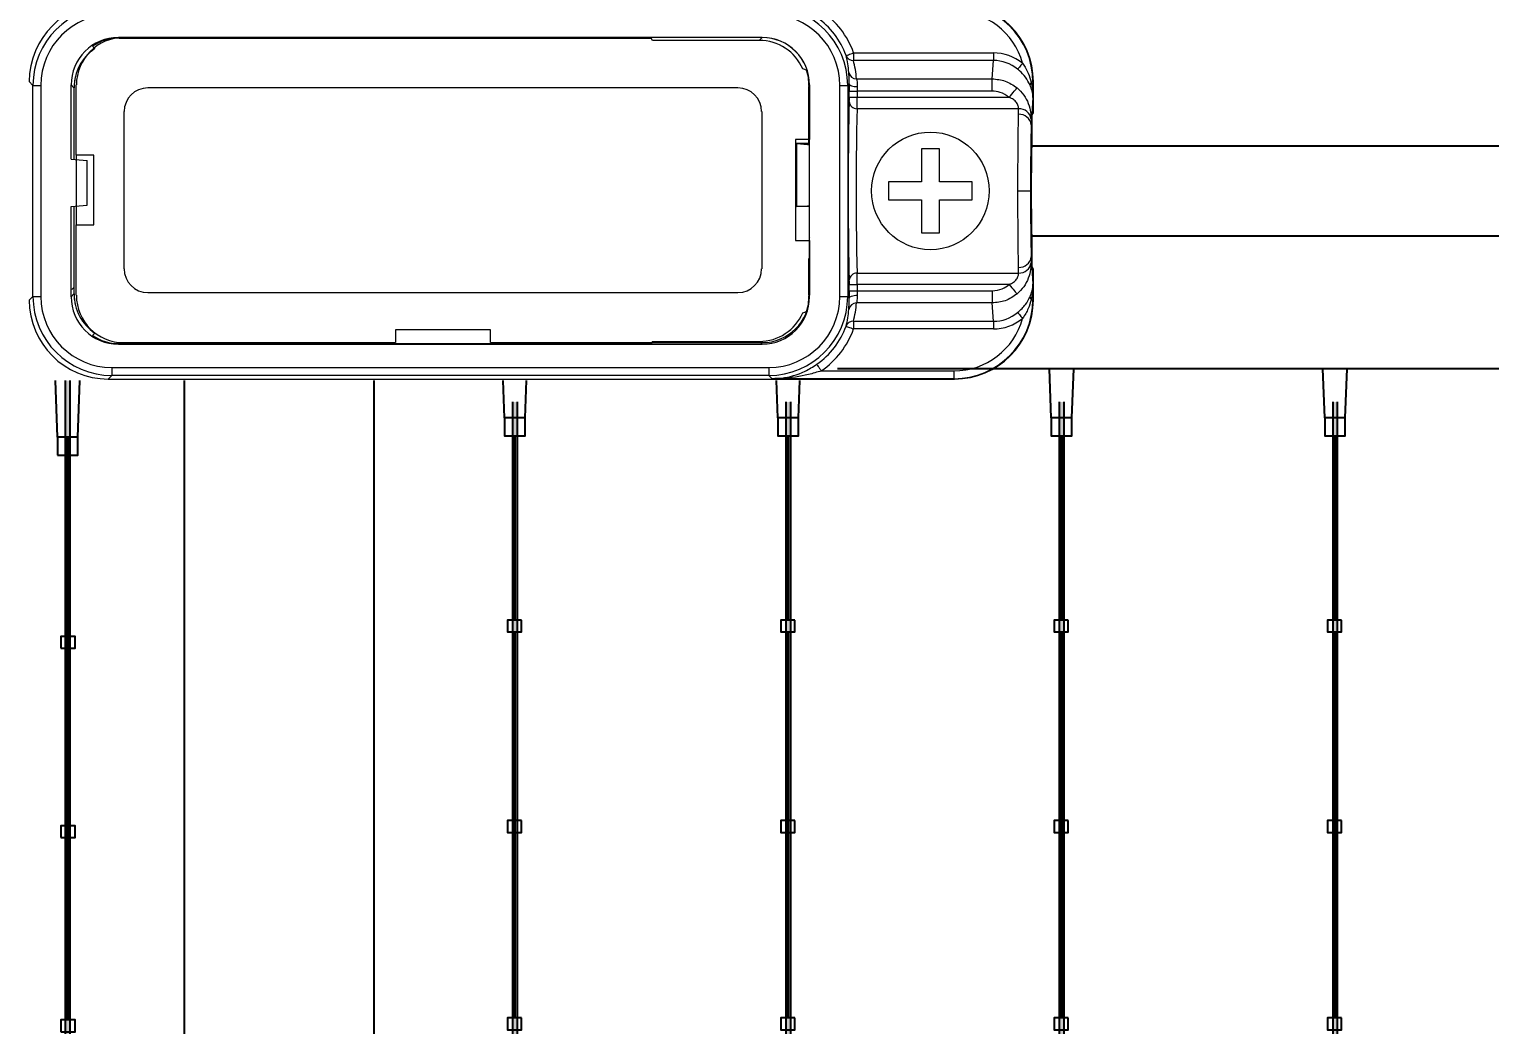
# Model space of a CAD drawing. Header units: millimetres. Extents: x 10297564 to 11610295, y -9287743 to -8409454.
# Drawn here: x 10436241 to 10437530, y -9091153 to -9090274 of the extents above; entities that cross this region are included whole.
import ezdxf

# ---------------------------------------------------------------- set-up
doc = ezdxf.new("R2010")
doc.units = ezdxf.units.MM
doc.header["$LTSCALE"] = 100
doc.layers.add('E1', color=1, linetype='Continuous')
doc.layers.add('Outline', color=5, linetype='Continuous', lineweight=25)
doc.styles.add('HL-S1', font='DotumChe.ttf')
doc.styles.add('MG', font='malgun.ttf')
doc.dimstyles.new('HL-100', dxfattribs={"dimscale": 100, "dimtxt": 3, "dimasz": 4, "dimexe": 2, "dimexo": 2, "dimgap": 1, "dimtad": 1, "dimdec": 0, "dimzin": 0, "dimlunit": 6, "dimtxsty": 'HL-S1', "dimblk": 'DOTSMALL', "dimcen": 4, "dimdle": 2, "dimclrd": 256, "dimclre": 256, "dimclrt": 4, "dimazin": 0, "dimtfac": 1, "dimtdec": 0, "dimtix": 1, "dimtmove": 2, "dimatfit": 3, "dimldrblk": 'DOTSMALL', "dimfxl": 1.5, "dimtolj": 1, "dimtzin": 0, "dimlwd": -1, "dimlwe": -1, "dimarcsym": 0})

# ---------------------------------------------------------------- blocks, each defined once
blk = doc.blocks.new('*D75')
at = {"layer": 'defpoints', "color": 0, "transparency": 16777216}
for p in [(10439230.2, -9073249.8), (10439230.2, -9073249.8), (10423426.7, -9107604.7)]:
    blk.add_point(p, dxfattribs=at)
at = {"layer": 'E1', "color": 1, "transparency": 16777216}
for p, q in [((10439593.6, -9073417), (10439593.6, -9073417)), ((10423593.8, -9107241.3), (10439063, -9073613.2)), ((10423790.1, -9107771.8), (10423790.1, -9107771.8))]:
    blk.add_line(p, q, dxfattribs=at)
for points in [[(10439002.4, -9073585.4), (10439123.6, -9073641.1), (10439230.2, -9073249.8)], [(10423533.3, -9107213.4), (10423654.4, -9107269.1), (10423426.7, -9107604.7)]]:
    blk.add_solid(points, dxfattribs=at)
at = {"layer": 'E1', "color": 7, "transparency": 16777216, "insert": (10430911.1, -9090235.3), "char_height": 500, "attachment_point": 5, "rotation": 65.2972, "style": 'MG'}
blk.add_mtext('\\A1;2711.1', dxfattribs=at)
blk = doc.blocks.new('_DotSmall')
at = {"color": 0, "linetype": 'ByBlock', "const_width": 0.5}
blk.add_lwpolyline([(-0.0625, 0, 1), (0.0625, 0, 1)], format="xyb", close=True, dxfattribs=at)

msp = doc.modelspace()

# ---------------------------------------------------------------- hatches: boundary and pattern name
at = {"true_color": 0x939598}
h = msp.add_hatch(color=252, dxfattribs=at)
h.dxf.hatch_style = 1
h.paths.add_polyline_path([(10436276.6, -9090584.2), (10436272.5, -9090584.2), (10436272.5, -9091702.1), (10436276.6, -9091702.1)])
h = msp.add_hatch(color=252, dxfattribs=at)
h.dxf.hatch_style = 1
h.paths.add_polyline_path([(10436667.3, -9091677.7), (10436671.3, -9091677.7), (10436671.3, -9090603), (10436667.3, -9090603)])
h = msp.add_hatch(color=252, dxfattribs=at)
h.dxf.hatch_style = 1
h.paths.add_polyline_path([(10436908.6, -9091664.3), (10436912.6, -9091664.3), (10436912.6, -9090603), (10436908.6, -9090603)])
h = msp.add_hatch(color=252, dxfattribs=at)
h.dxf.hatch_style = 1
h.paths.add_polyline_path([(10437149.9, -9091731.4), (10437153.9, -9091731.4), (10437153.9, -9090603), (10437149.9, -9090603)])
h = msp.add_hatch(color=252, dxfattribs=at)
h.dxf.hatch_style = 1
h.paths.add_polyline_path([(10437391.2, -9091731.4), (10437395.2, -9091731.4), (10437395.2, -9090603), (10437391.2, -9090603)])

# ---------------------------------------------------------------- linework, layer by layer
at = {"color": 7, "linetype": 'Continuous', "lineweight": 15}
for p, q in [((10436887.6, -9090281.5), (10436319.5, -9090281.5)), ((10436319.5, -9090281.5), (10436320, -9090282)), ((10436320, -9090282), (10436789.5, -9090282)), ((10436320, -9090282), (10436486.9, -9090282)), ((10436887.6, -9090281.5), (10436324.1, -9090281.5)), ((10436790.8, -9090284), (10436789.5, -9090282)), ((10436885.1, -9090284), (10436790.8, -9090284)), ((10436885.1, -9090284), (10436887.6, -9090281.5)), ((10436298.6, -9090291.2), (10436296.5, -9090289.2)), ((10436968.2, -9090295), (10436968.2, -9090301.7)), ((10436968.2, -9090295), (10437091.7, -9090295)), ((10437091.7, -9090295), (10437091.7, -9090301.7)), ((10437091.7, -9090301.7), (10436968.2, -9090301.7)), ((10437090.7, -9090317.9), (10437091.7, -9090301.7)), ((10436244, -9090323.7), (10436240.7, -9090320.4)), ((10436244, -9090323.7), (10436250.9, -9090323.7)), ((10436244, -9090509.9), (10436244, -9090323.7)), ((10436250.9, -9090323.7), (10436250.9, -9090509.9)), ((10436277.7, -9090388.9), (10436277.7, -9090323.3)), ((10436280.2, -9090325.9), (10436277.7, -9090323.3)), ((10436280.2, -9090325.9), (10436280.2, -9090389.1)), ((10436282.2, -9090385.4), (10436282.2, -9090323.3)), ((10436866.2, -9090325.9), (10436345.4, -9090325.9)), ((10436928.9, -9090324.6), (10436928.7, -9090324.8)), ((10436928.7, -9090326.9), (10436928.7, -9090324.8)), ((10436929.4, -9090323.3), (10436928.9, -9090323.8)), ((10436928.9, -9090323.8), (10436928.9, -9090324.6)), ((10436929.4, -9090375.8), (10436929.4, -9090323.3)), ((10436929.4, -9090323.3), (10436929.4, -9090371.5)), ((10436956.2, -9090323.7), (10436963.1, -9090323.7)), ((10436956.2, -9090509.9), (10436956.2, -9090323.7)), ((10436964.5, -9090322.3), (10436963.1, -9090323.7)), ((10436963.1, -9090323.7), (10436963.1, -9090509.9)), ((10436971, -9090317.9), (10437090.7, -9090317.9)), ((10437090.7, -9090328.7), (10437090.7, -9090317.9)), ((10437126.6, -9090320.8), (10437125.1, -9090320.8)), ((10437127, -9090320.4), (10437126.6, -9090320.8)), ((10437126.6, -9090320.8), (10437126.6, -9090334.5)), ((10437127, -9090347.8), (10437127, -9090320.4)), ((10436928.7, -9090374.9), (10436928.7, -9090326.9)), ((10436964.5, -9090334.2), (10436964.5, -9090328.7)), ((10436964.5, -9090328.7), (10436971.5, -9090328.7)), ((10436964.5, -9090334.2), (10436971.5, -9090334.2)), ((10436971.5, -9090328.7), (10436971.5, -9090334.2)), ((10437090.7, -9090328.7), (10436971.5, -9090328.7)), ((10436971.5, -9090334.2), (10437105.6, -9090334.2)), ((10437126.6, -9090334.5), (10437125.1, -9090358.7)), ((10436324.5, -9090485.6), (10436324.5, -9090346.8)), ((10436887.2, -9090346.8), (10436887.2, -9090485.6)), ((10437113.9, -9090344.3), (10436971.5, -9090344.3)), ((10437113.9, -9090349.3), (10437113.9, -9090344.3)), ((10437125.7, -9090350.4), (10437127, -9090347.8)), ((10437125.7, -9090350.4), (10437125.7, -9090373.6)), ((10437125.1, -9090353.4), (10437125.1, -9090358.7)), ((10436916.9, -9090371.5), (10436916.9, -9090460.7)), ((10436929.4, -9090371.5), (10436916.9, -9090371.5)), ((10436918, -9090374.9), (10436918.2, -9090375.1)), ((10436929.2, -9090374.9), (10436918, -9090374.9)), ((10436918, -9090374.9), (10436918.2, -9090375.1)), ((10436929.2, -9090374.9), (10436918, -9090374.9)), ((10436918, -9090430.7), (10436918, -9090374.9)), ((10436918.2, -9090375.1), (10436927.7, -9090375.8)), ((10436918.2, -9090430.7), (10436918.2, -9090375.1)), ((10436918.2, -9090375.1), (10436927.7, -9090375.8)), ((10436927.7, -9090375.8), (10436929.4, -9090375.8)), ((10436927.7, -9090375.8), (10436929.4, -9090375.8)), ((10436929.4, -9090375.8), (10436929.2, -9090374.9)), ((10436929.4, -9090460.7), (10436929.4, -9090371.5)), ((10436277.7, -9090388.9), (10436291.8, -9090390.1)), ((10436277.7, -9090388.9), (10436291.8, -9090390.1)), ((10436297.6, -9090385.4), (10436282.2, -9090385.4)), ((10436282.2, -9090385.4), (10436282.2, -9090446.8)), ((10436291.8, -9090429.5), (10436291.8, -9090390.1)), ((10436297.6, -9090446.8), (10436297.6, -9090385.4)), ((10437028.3, -9090379.8), (10437028.3, -9090408.9)), ((10437044, -9090379.8), (10437028.3, -9090379.8)), ((10437044, -9090408.9), (10437044, -9090379.8)), ((10436999.2, -9090408.9), (10436999.2, -9090424.7)), ((10437028.3, -9090408.9), (10436999.2, -9090408.9)), ((10437073.1, -9090408.9), (10437044, -9090408.9)), ((10437073.1, -9090424.7), (10437073.1, -9090408.9)), ((10437113.4, -9090416.8), (10437124.5, -9090416.8)), ((10436277.7, -9090430.7), (10436291.8, -9090429.5)), ((10436918.2, -9090430.6), (10436927.7, -9090429.9)), ((10436927.7, -9090429.9), (10436929.4, -9090429.9)), ((10436929.4, -9090510.2), (10436929.4, -9090429.9)), ((10436999.2, -9090424.7), (10437028.3, -9090424.7)), ((10437028.3, -9090424.7), (10437028.3, -9090453.8)), ((10437044, -9090424.7), (10437073.1, -9090424.7)), ((10437044, -9090453.8), (10437044, -9090424.7)), ((10436277.7, -9090510.2), (10436277.7, -9090430.7)), ((10436280.2, -9090430.5), (10436280.2, -9090501.9)), ((10436929.2, -9090430.7), (10436918, -9090430.7)), ((10436929.2, -9090430.7), (10436929.2, -9090476.3)), ((10436282.2, -9090508.9), (10436282.2, -9090446.8)), ((10436282.2, -9090446.8), (10436297.6, -9090446.8)), ((10437028.3, -9090453.8), (10437044, -9090453.8)), ((10436916.9, -9090460.7), (10436929.4, -9090460.7)), ((10436929.4, -9090457.8), (10436929.2, -9090458.6)), ((10436929.4, -9090460.7), (10436929.4, -9090508.9)), ((10437125.7, -9090460), (10437125.7, -9090483.2)), ((10436928.7, -9090477), (10436929.2, -9090476.3)), ((10436928.7, -9090506.7), (10436928.7, -9090477)), ((10437125.1, -9090474.9), (10437126.6, -9090499.1)), ((10437125.1, -9090474.9), (10437125.1, -9090480.2)), ((10436971.5, -9090489.3), (10437113.9, -9090489.3)), ((10437113.9, -9090489.3), (10437113.9, -9090484.3)), ((10437127, -9090485.8), (10437125.7, -9090483.2)), ((10437127, -9090513.2), (10437127, -9090485.8)), ((10436278.2, -9090503.9), (10436280.2, -9090501.9)), ((10436280.2, -9090501.9), (10436280.2, -9090507.7)), ((10436345.4, -9090506.5), (10436866.2, -9090506.5)), ((10436928.7, -9090508.8), (10436928.7, -9090506.7)), ((10436964.5, -9090504.9), (10436964.5, -9090499.4)), ((10436964.5, -9090499.4), (10436971.5, -9090499.4)), ((10436964.5, -9090504.9), (10436971.5, -9090504.9)), ((10436971.5, -9090499.4), (10436971.5, -9090504.9)), ((10437105.6, -9090499.4), (10436971.5, -9090499.4)), ((10436971.5, -9090504.9), (10437090.7, -9090504.9)), ((10437090.7, -9090504.9), (10437090.7, -9090515.6)), ((10437126.6, -9090499.1), (10437126.6, -9090512.8)), ((10436240.7, -9090513.2), (10436244, -9090509.9)), ((10436244, -9090509.9), (10436250.9, -9090509.9)), ((10436277.7, -9090510.2), (10436280.2, -9090507.7)), ((10436928.7, -9090508.8), (10436928.9, -9090509)), ((10436928.9, -9090509), (10436928.9, -9090509.8)), ((10436928.9, -9090509.8), (10436929.4, -9090510.2)), ((10436956.2, -9090509.9), (10436963.1, -9090509.9)), ((10436963.1, -9090509.9), (10436964.5, -9090511.3)), ((10437090.7, -9090515.6), (10436971, -9090515.6)), ((10437091.7, -9090531.8), (10437090.7, -9090515.6)), ((10437125.1, -9090512.8), (10437126.6, -9090512.8)), ((10437126.6, -9090512.8), (10437127, -9090513.2)), ((10436968.2, -9090531.8), (10437091.7, -9090531.8)), ((10436968.2, -9090531.8), (10436968.2, -9090538.6)), ((10437091.7, -9090531.8), (10437091.7, -9090538.6)), ((10436298.6, -9090542.3), (10436296.5, -9090544.4)), ((10436647.7, -9090539.5), (10436564, -9090539.5)), ((10436564, -9090539.5), (10436564, -9090550.7)), ((10436647.7, -9090550.7), (10436647.7, -9090539.5)), ((10437091.7, -9090538.6), (10436968.2, -9090538.6)), ((10436320, -9090551.6), (10436319.5, -9090552.1)), ((10436319.5, -9090552.1), (10436887.6, -9090552.1)), ((10436789.5, -9090551.6), (10436320, -9090551.6)), ((10436324.1, -9090550.7), (10436564, -9090550.7)), ((10436647.7, -9090550.7), (10436887.6, -9090550.7)), ((10436790.8, -9090549.6), (10436789.5, -9090551.6)), ((10436790.8, -9090549.6), (10436885.1, -9090549.6)), ((10436887.6, -9090552.1), (10436885.1, -9090549.6)), ((10436313.7, -9090579.6), (10436310.4, -9090582.9)), ((10436310.4, -9090582.9), (10437057.3, -9090582.9)), ((10436313.7, -9090572.6), (10436893.4, -9090572.6)), ((10436313.7, -9090572.6), (10436313.7, -9090579.6)), ((10436893.4, -9090579.6), (10436313.7, -9090579.6)), ((10436893.4, -9090572.6), (10436893.4, -9090579.6)), ((10436896.3, -9090582.5), (10436893.4, -9090579.6)), ((10437056.9, -9090582.5), (10436896.3, -9090582.5)), ((10436939.8, -9090575.6), (10437056.9, -9090575.6)), ((10437056.9, -9090575.6), (10437056.9, -9090582.5)), ((10437057.3, -9090582.9), (10437056.9, -9090582.5))]:
    msp.add_line(p, q, dxfattribs=at)
for p, q in [((10437124.5, -9090377), (10438319.3, -9090377)), ((10437124.5, -9090456.5), (10438319.3, -9090456.5)), ((10436265.5, -9090634), (10436263.9, -9090584.2)), ((10436272.5, -9090584.2), (10436272.5, -9091702.1)), ((10436276.6, -9090584.2), (10436276.6, -9091702.1)), ((10436283.6, -9090634), (10436285.3, -9090584.2)), ((10436660.2, -9090617), (10436659, -9090584.2)), ((10436678.4, -9090617), (10436679.6, -9090584.2)), ((10436901.5, -9090617), (10436900.3, -9090584.2)), ((10436919.7, -9090617), (10436921, -9090584.1)), ((10437142.8, -9090617), (10437141.2, -9090573.7)), ((10437161, -9090617), (10437162.7, -9090573.7)), ((10437384.2, -9090617), (10437382.5, -9090573.7)), ((10437402.3, -9090617), (10437404, -9090573.7)), ((10436667.3, -9090603), (10436667.3, -9091677.7)), ((10436671.3, -9090603), (10436671.3, -9091677.7)), ((10436908.6, -9090603), (10436908.6, -9091664.3)), ((10436912.6, -9090603), (10436912.6, -9091664.3)), ((10437149.9, -9090603), (10437149.9, -9091731.4)), ((10437153.9, -9090603), (10437153.9, -9091731.4)), ((10437391.2, -9090603), (10437391.2, -9091731.4)), ((10437395.2, -9090603), (10437395.2, -9091731.4)), ((10436274.1, -9090634.7), (10436274.1, -9091148.2)), ((10436275, -9090634.7), (10436275, -9091148.2)), ((10436668.9, -9090795.5), (10436668.9, -9090633)), ((10436669.7, -9090795.5), (10436669.7, -9090633)), ((10436910.2, -9090795.5), (10436910.2, -9090633)), ((10436911, -9090795.5), (10436911, -9090633)), ((10437151.5, -9090795.5), (10437151.5, -9090633)), ((10437152.3, -9090795.5), (10437152.3, -9090633)), ((10437392.8, -9090795.5), (10437392.8, -9090633)), ((10437393.6, -9090795.5), (10437393.6, -9090633)), ((10436668.9, -9091146.4), (10436668.9, -9090806)), ((10436669.7, -9091146.4), (10436669.7, -9090806)), ((10436910.2, -9091146.4), (10436910.2, -9090806)), ((10436911, -9091146.4), (10436911, -9090806)), ((10437151.5, -9091146.4), (10437151.5, -9090806)), ((10437152.3, -9091146.4), (10437152.3, -9090806)), ((10437392.8, -9091146.4), (10437392.8, -9090806)), ((10437393.6, -9091146.4), (10437393.6, -9090806))]:
    msp.add_line(p, q)
at = {"color": 7, "linetype": 'Continuous', "lineweight": 15, "flags": 128}
for points in [[(10436961.7, -9090297.4), (10436961.8, -9090297.3), (10436962.2, -9090297.2), (10436962.8, -9090296.9), (10436963.7, -9090296.7), (10436964.6, -9090296.3), (10436965.8, -9090295.9), (10436967, -9090295.5), (10436968.2, -9090295)], [(10437117.4, -9090304.2), (10437116.7, -9090305.1), (10437116, -9090306), (10437115.3, -9090306.8), (10437114.7, -9090307.6), (10437114.1, -9090308.2), (10437113.7, -9090308.8), (10437113.4, -9090309.2), (10437113.1, -9090309.5)], [(10436964.5, -9090322.3), (10436964.7, -9090322.8), (10436965.1, -9090323.2), (10436965.8, -9090323.7), (10436966.6, -9090324), (10436967.7, -9090324.3), (10436968.9, -9090324.6), (10436970.2, -9090324.7), (10436971.5, -9090324.8)], [(10437105.6, -9090334.2), (10437106.8, -9090332.8), (10437108, -9090331.4), (10437109.1, -9090330), (10437110.1, -9090328.8), (10437111, -9090327.8), (10437111.7, -9090326.9), (10437112.2, -9090326.3), (10437112.6, -9090325.9)], [(10437105.6, -9090499.4), (10437106.8, -9090500.8), (10437108, -9090502.2), (10437109.1, -9090503.5), (10437110.1, -9090504.7), (10437111, -9090505.8), (10437111.7, -9090506.7), (10437112.2, -9090507.3), (10437112.6, -9090507.7)], [(10436964.5, -9090511.3), (10436964.7, -9090510.8), (10436965.1, -9090510.4), (10436965.8, -9090509.9), (10436966.6, -9090509.6), (10436967.7, -9090509.3), (10436968.9, -9090509), (10436970.2, -9090508.9), (10436971.5, -9090508.8)], [(10437113.1, -9090524.1), (10437113.4, -9090524.4), (10437113.7, -9090524.8), (10437114.1, -9090525.3), (10437114.7, -9090526), (10437115.3, -9090526.8), (10437116, -9090527.6), (10437116.7, -9090528.5), (10437117.4, -9090529.4)], [(10436961.7, -9090536.2), (10436961.8, -9090536.3), (10436962.2, -9090536.4), (10436962.8, -9090536.6), (10436963.7, -9090536.9), (10436964.6, -9090537.3), (10436965.8, -9090537.7), (10436967, -9090538.1), (10436968.2, -9090538.6)], [(10436935.9, -9090569.8), (10436936, -9090570), (10436936.2, -9090570.3), (10436936.6, -9090570.8), (10436937.1, -9090571.6), (10436937.7, -9090572.4), (10436938.3, -9090573.4), (10436939.1, -9090574.5), (10436939.8, -9090575.6)]]:
    msp.add_lwpolyline(points, dxfattribs=at)
at = {"color": 4}
for points in [[(10436678.4, -9090617), (10436660.2, -9090617), (10436660.2, -9090633), (10436678.4, -9090633)], [(10436919.7, -9090617), (10436901.5, -9090617), (10436901.5, -9090633), (10436919.7, -9090633)], [(10437161, -9090617), (10437142.8, -9090617), (10437142.8, -9090633), (10437161, -9090633)], [(10437402.3, -9090617), (10437384.2, -9090617), (10437384.2, -9090633), (10437402.3, -9090633)], [(10436265.5, -9090650), (10436283.6, -9090650), (10436283.6, -9090634), (10436265.5, -9090634)], [(10436675.2, -9090795.5), (10436662.7, -9090795.5), (10436662.7, -9090806), (10436675.2, -9090806)], [(10436916.5, -9090795.5), (10436904, -9090795.5), (10436904, -9090806), (10436916.5, -9090806)], [(10437157.8, -9090795.5), (10437145.3, -9090795.5), (10437145.3, -9090806), (10437157.8, -9090806)], [(10437399.1, -9090795.5), (10437386.6, -9090795.5), (10437386.6, -9090806), (10437399.1, -9090806)], [(10436268.6, -9090820.3), (10436281.2, -9090820.3), (10436281.2, -9090809.9), (10436268.6, -9090809.9)], [(10436268.6, -9090987.4), (10436281.2, -9090987.4), (10436281.2, -9090977), (10436268.6, -9090977)], [(10436675.2, -9090972.4), (10436662.7, -9090972.4), (10436662.7, -9090982.8), (10436675.2, -9090982.8)], [(10436916.5, -9090972.4), (10436904, -9090972.4), (10436904, -9090982.8), (10436916.5, -9090982.8)], [(10437157.8, -9090972.4), (10437145.3, -9090972.4), (10437145.3, -9090982.8), (10437157.8, -9090982.8)], [(10437399.1, -9090972.4), (10437386.6, -9090972.4), (10437386.6, -9090982.8), (10437399.1, -9090982.8)], [(10436268.6, -9091158.7), (10436281.2, -9091158.7), (10436281.2, -9091148.2), (10436268.6, -9091148.2)], [(10436675.2, -9091146.4), (10436662.7, -9091146.4), (10436662.7, -9091156.9), (10436675.2, -9091156.9)], [(10436916.5, -9091146.4), (10436904, -9091146.4), (10436904, -9091156.9), (10436916.5, -9091156.9)], [(10437157.8, -9091146.4), (10437145.3, -9091146.4), (10437145.3, -9091156.9), (10437157.8, -9091156.9)], [(10437399.1, -9091146.4), (10437386.6, -9091146.4), (10437386.6, -9091156.9), (10437399.1, -9091156.9)]]:
    msp.add_lwpolyline(points, close=True, dxfattribs=at)
at = {"color": 7, "linetype": 'Continuous', "lineweight": 15}
msp.add_circle((10437036.1, -9090416.8), 51.9, dxfattribs=at)
for centre, radius, start, end in [((10436324.1, -9090323.3), 41.8, 90, 180), ((10436887.6, -9090323.3), 41.8, 0, 90), ((10436968, -9090294.9), 6.79, 200.8657, 271.7694), ((10436970.8, -9090311.1), 6.86, 189.3226, 271.1003), ((10436345.4, -9090346.8), 20.9, 90, 180), ((10436866.2, -9090346.8), 20.9, 0, 90), ((10437127.4, -9090323.2), 3.31, 133.169, 181.1781), ((10436971.2, -9090337.6), 6.72, 183.5247, 272.2374), ((10437114.4, -9090355.1), 10.8, 8.8612, 92.3726), ((10437114.6, -9090359.7), 10.5, 5.945, 93.8478), ((10437114.6, -9090473.8), 10.5, 266.1522, 354.055), ((10437114.4, -9090478.5), 10.8, 267.6274, 351.1388), ((10436345.4, -9090485.6), 20.9, 180, 270), ((10436866.2, -9090485.6), 20.9, 270, 0), ((10436971.2, -9090496), 6.72, 87.7627, 176.4753), ((10436324.1, -9090508.9), 41.8, 180, 270), ((10436887.6, -9090508.9), 41.8, 270, 0), ((10436970.8, -9090522.5), 6.86, 88.8997, 170.6775), ((10437127.4, -9090510.4), 3.31, 178.8221, 226.8309), ((10436968, -9090538.6), 6.79, 88.2308, 159.1343)]:
    msp.add_arc(centre, radius, start, end, dxfattribs=at)
for centre, major_axis, ratio, start_param, end_param in [((10436310.4, -9090320.4), (49.3, -49.3), 0.999756, 2.356347, 3.926839), ((10436313.7, -9090323.7), (49.3, -49.3), 0.999756, 2.356347, 3.926839), ((10436313.7, -9090323.7), (-44.4, 44.4), 0.999695, 5.497939, 7.068431), ((10436893.4, -9090323.7), (49.3, 49.3), 0.999756, 5.497939, 7.068431), ((10436893.4, -9090323.7), (44.4, 44.4), 0.999695, 5.497939, 7.068431), ((10436896.1, -9090321), (54.3, 54.3), 0.999695, 5.843981, 6.461417), ((10437056.9, -9090320.8), (49.3, 49.3), 0.999756, 5.497939, 7.068431), ((10437056.9, -9090320.8), (-44.4, -44.4), 0.999695, 2.624059, 3.926839), ((10437057.3, -9090320.4), (49.3, 49.3), 0.999756, 5.497939, 7.068431), ((10436896.1, -9090321), (49.3, 49.3), 0.999635, 5.843981, 6.461417), ((10436319.5, -9090323.3), (29.6, -29.6), 0.999805, 2.356292, 3.926893), ((10436320, -9090323.8), (29.6, -29.6), 0.999805, 2.356292, 2.952395), ((10436885.1, -9090325.9), (29.6, 29.6), 0.999805, 5.909446, 7.068486), ((10436887.6, -9090323.3), (29.6, 29.6), 0.999805, 5.497885, 7.068486), ((10436322.1, -9090325.9), (29.6, -29.6), 0.999805, 2.952395, 3.926893), ((10436894.2, -9090322.9), (30.6, 69.9), 0.900622, 5.23023, 5.434103), ((10437091.5, -9090338.3), (-2.8, -43.2), 0.965789, 2.541406, 3.204424), ((10436895.4, -9090315.6), (49.1, -9.1), 0.270393, 0.928662, 1.013434), ((10436887.1, -9090323.8), (29.6, 29.6), 0.999805, 5.497885, 5.824674), ((10436894.2, -9090329.6), (33.2, 76.3), 0.90896, 5.23175, 5.435623), ((10437091.5, -9090338.3), (2.4, 36.5), 0.952971, 5.682999, 6.346017), ((10436964.8, -9090328.7), (0, 18.1), 0.017455, 1.208325, 1.570796), ((10436971.8, -9090328.7), (0, 11.2), 0.028364, 1.208325, 1.570796), ((10436965.1, -9090416.8), (0, 87.2), 0.017455, 0.441704, 2.699888), ((10436964.5, -9090334.2), (0, 4.18), 0.017455, 3.583297, 4.712389), ((10436971.4, -9090334.2), (0, 11.2), 0.006546, 3.583297, 4.712389), ((10436972.1, -9090416.8), (0, 80.2), 0.018973, 0.441704, 2.699888), ((10436971.4, -9090499.4), (0, 11.2), 0.006546, 4.712389, 5.841481), ((10436964.5, -9090499.4), (0, 4.18), 0.017455, 4.712389, 5.841481), ((10436964.8, -9090504.9), (0, 18.1), 0.017455, 1.570796, 1.933268), ((10436971.8, -9090504.9), (0, 11.2), 0.028364, 1.570796, 1.933268), ((10436310.4, -9090513.1), (49.3, 49.3), 0.999756, 2.356347, 3.926839), ((10436313.7, -9090509.9), (49.3, 49.3), 0.999756, 2.356347, 3.926839), ((10436313.7, -9090509.9), (44.4, 44.4), 0.999695, 2.356347, 3.926839), ((10436319.5, -9090510.2), (29.6, 29.6), 0.999805, 2.356292, 3.926893), ((10436322.1, -9090507.7), (29.6, 29.6), 0.999805, 2.356292, 3.33079), ((10436887.6, -9090510.2), (-29.6, 29.6), 0.999805, 2.356292, 3.926893), ((10436893.4, -9090509.9), (-44.4, 44.4), 0.999695, 2.356347, 3.926839), ((10436893.4, -9090509.9), (49.3, -49.3), 0.999756, 5.497939, 7.068431), ((10436887.1, -9090509.7), (-29.6, 29.6), 0.999805, 3.600104, 3.926893), ((10436894.2, -9090504), (-33.2, 76.3), 0.90896, 3.989155, 4.193028), ((10437056.9, -9090512.8), (49.3, -49.3), 0.999756, 5.497939, 7.068431), ((10437057.3, -9090513.1), (49.3, -49.3), 0.999756, 5.497939, 7.068431), ((10436885.1, -9090507.7), (-29.6, 29.6), 0.999805, 2.356292, 3.515332), ((10436895.4, -9090518), (49.1, 9.1), 0.270393, 5.269752, 5.354523), ((10436894.2, -9090510.7), (-30.6, 69.9), 0.900622, 3.990674, 4.194547), ((10437056.9, -9090512.8), (44.4, -44.4), 0.999695, 5.497939, 6.800719), ((10437091.5, -9090495.3), (-2.4, 36.5), 0.952971, 3.078761, 3.741779), ((10437091.5, -9090495.3), (-2.8, 43.2), 0.965789, 3.078761, 3.741779), ((10436320, -9090509.7), (29.6, 29.6), 0.999805, 3.33079, 3.926893), ((10436896.1, -9090512.5), (49.3, -49.3), 0.999635, 6.104953, 6.72239), ((10436896.1, -9090512.5), (-54.3, 54.3), 0.999695, 2.963361, 3.580797)]:
    msp.add_ellipse(centre, major_axis=major_axis, ratio=ratio, start_param=start_param, end_param=end_param, dxfattribs=at)
for points, knots in [([(10436964.5, -9090322.3), (10436964.5, -9090320.9), (10436964.5, -9090317.8), (10436964.2, -9090314.5), (10436964.1, -9090312.8), (10436964.1, -9090312.3), (10436964.1, -9090312.2)], [0, 0, 0, 0, 0.279135, 0.63356, 0.928201, 1, 1, 1, 1]), ([(10437124.1, -9090323.3), (10437122.8, -9090321), (10437120.5, -9090316.6), (10437116.2, -9090312), (10437113.6, -9090309.9), (10437113.1, -9090309.5)], [0, 0, 0, 0, 0.457943, 0.8937, 1, 1, 1, 1]), ([(10437117.4, -9090304.2), (10437117.8, -9090304.7), (10437119.7, -9090307.6), (10437122.8, -9090313), (10437124.3, -9090318.2), (10437125.1, -9090320.8)], [0, 0, 0, 0, 0.108634, 0.550845, 1, 1, 1, 1]), ([(10436281.5, -9090315.4), (10436281.1, -9090317.3), (10436280.4, -9090320.8), (10436280.3, -9090324.3), (10436280.2, -9090325.9)], [0, 0, 0, 0, 0.559994, 1, 1, 1, 1]), ([(10436971, -9090317.9), (10436971, -9090318), (10436971, -9090318.4), (10436971.2, -9090319.5), (10436971.5, -9090321.8), (10436971.5, -9090323.8), (10436971.5, -9090324.8)], [0, 0, 0, 0, 0.069384, 0.3572, 0.712551, 1, 1, 1, 1]), ([(10437090.7, -9090317.9), (10437094.6, -9090318.3), (10437102.6, -9090319), (10437109.2, -9090323.5), (10437112.6, -9090325.9)], [0, 0, 0, 0, 0.491211, 1, 1, 1, 1]), ([(10437112.6, -9090325.9), (10437114.7, -9090327.9), (10437118.9, -9090331.9), (10437122.8, -9090339.7), (10437124.5, -9090346.4), (10437125, -9090351), (10437125, -9090352.6), (10437125.1, -9090353.4)], [0, 0, 0, 0, 0.249815, 0.49947, 0.749183, 0.877971, 1, 1, 1, 1]), ([(10437126.6, -9090334.5), (10437126.6, -9090334.4), (10437126.6, -9090332.4), (10437126.2, -9090328.7), (10437124.7, -9090325), (10437124.1, -9090323.3)], [0, 0, 0, 0, 0.010321, 0.526044, 1, 1, 1, 1]), ([(10437125.1, -9090320.8), (10437125.5, -9090322.9), (10437126.3, -9090327.2), (10437126.6, -9090331.7), (10437126.6, -9090334.1), (10437126.6, -9090334.4), (10437126.6, -9090334.5)], [0, 0, 0, 0, 0.472726, 0.933117, 0.989166, 1, 1, 1, 1]), ([(10437105.6, -9090334.2), (10437103, -9090332.5), (10437098.5, -9090329.4), (10437093, -9090328.9), (10437090.7, -9090328.7)], [0, 0, 0, 0, 0.561446, 1, 1, 1, 1]), ([(10437113.9, -9090344.3), (10437113.9, -9090343.9), (10437113.9, -9090343.3), (10437113.7, -9090341.9), (10437113.1, -9090340.4), (10437111.8, -9090338.3), (10437109.4, -9090336), (10437106.9, -9090334.8), (10437105.6, -9090334.2)], [0, 0, 0, 0, 0.138086, 0.250911, 0.379298, 0.50212, 0.729545, 1, 1, 1, 1]), ([(10437113.4, -9090416.8), (10437113.4, -9090410.6), (10437113.4, -9090397.8), (10437113.5, -9090379.3), (10437113.7, -9090362.1), (10437113.8, -9090353.6), (10437113.9, -9090349.3)], [0, 0, 0, 0, 0.232672, 0.476899, 0.732678, 1, 1, 1, 1]), ([(10437125.1, -9090358.7), (10437125, -9090362.5), (10437124.8, -9090370.4), (10437124.6, -9090385.9), (10437124.5, -9090401.7), (10437124.5, -9090411.8), (10437124.5, -9090416.8)], [0, 0, 0, 0, 0.276116, 0.560964, 0.783906, 1, 1, 1, 1]), ([(10437125.7, -9090373.6), (10437125.7, -9090374.9), (10437125.5, -9090377.7), (10437125.3, -9090386.7), (10437125.2, -9090400.1), (10437125.1, -9090416.8), (10437125.2, -9090433.5), (10437125.3, -9090446.9), (10437125.5, -9090455.9), (10437125.7, -9090458.7), (10437125.7, -9090460)], [0, 0, 0, 0, 0.100915, 0.219944, 0.355084, 0.5, 0.644916, 0.780056, 0.899085, 1, 1, 1, 1]), ([(10437113.9, -9090484.3), (10437113.8, -9090480), (10437113.7, -9090471.5), (10437113.5, -9090454.2), (10437113.4, -9090435.8), (10437113.4, -9090423), (10437113.4, -9090416.8)], [0, 0, 0, 0, 0.267322, 0.523101, 0.767328, 1, 1, 1, 1]), ([(10437124.5, -9090416.8), (10437124.5, -9090423.2), (10437124.5, -9090436.1), (10437124.7, -9090452.7), (10437124.9, -9090466), (10437125, -9090472), (10437125.1, -9090474.9)], [0, 0, 0, 0, 0.276092, 0.560935, 0.783886, 1, 1, 1, 1]), ([(10437125.1, -9090480.2), (10437125, -9090481), (10437125, -9090482.6), (10437124.5, -9090487.2), (10437122.8, -9090493.8), (10437118.9, -9090501.7), (10437114.7, -9090505.7), (10437112.6, -9090507.7)], [0, 0, 0, 0, 0.122175, 0.251147, 0.50014, 0.749701, 1, 1, 1, 1]), ([(10437105.6, -9090499.4), (10437106.9, -9090498.7), (10437109.4, -9090497.6), (10437111.9, -9090495.2), (10437113.1, -9090493.2), (10437113.7, -9090491.7), (10437113.9, -9090490.3), (10437113.9, -9090489.7), (10437113.9, -9090489.3)], [0, 0, 0, 0, 0.271393, 0.499577, 0.621848, 0.74984, 0.862322, 1, 1, 1, 1]), ([(10437090.7, -9090504.9), (10437093.7, -9090504.5), (10437099.2, -9090504), (10437103.6, -9090500.8), (10437105.6, -9090499.4)], [0, 0, 0, 0, 0.558353, 1, 1, 1, 1]), ([(10437124.1, -9090510.3), (10437124.7, -9090508.6), (10437126.2, -9090504.9), (10437126.6, -9090501.1), (10437126.6, -9090499.2), (10437126.6, -9090499.1)], [0, 0, 0, 0, 0.473956, 0.98968, 1, 1, 1, 1]), ([(10437126.6, -9090499.1), (10437126.6, -9090499.2), (10437126.6, -9090499.5), (10437126.6, -9090501.9), (10437126.3, -9090506.4), (10437125.5, -9090510.7), (10437125.1, -9090512.8)], [0, 0, 0, 0, 0.010834, 0.066883, 0.527273, 1, 1, 1, 1]), ([(10436280.2, -9090507.7), (10436280.3, -9090509.7), (10436280.4, -9090513.2), (10436281.2, -9090516.7), (10436281.5, -9090518.2)], [0, 0, 0, 0, 0.560006, 1, 1, 1, 1]), ([(10436964.1, -9090521.4), (10436964.1, -9090521.4), (10436964.1, -9090520.9), (10436964.2, -9090519.4), (10436964.5, -9090516), (10436964.5, -9090512.9), (10436964.5, -9090511.3)], [0, 0, 0, 0, 0.00984, 0.373255, 0.663271, 1, 1, 1, 1]), ([(10436971.5, -9090508.8), (10436971.5, -9090509.9), (10436971.5, -9090511.9), (10436971.1, -9090514.4), (10436971, -9090515.2), (10436971, -9090515.6)], [0, 0, 0, 0, 0.346032, 0.636231, 1, 1, 1, 1]), ([(10437112.6, -9090507.7), (10437109.2, -9090510), (10437102.6, -9090514.6), (10437094.6, -9090515.3), (10437090.7, -9090515.6)], [0, 0, 0, 0, 0.508816, 1, 1, 1, 1]), ([(10437113.1, -9090524.1), (10437114.5, -9090523), (10437116.9, -9090520.8), (10437120.9, -9090516.2), (10437122.8, -9090512.6), (10437124.1, -9090510.3)], [0, 0, 0, 0, 0.283822, 0.534606, 1, 1, 1, 1]), ([(10437125.1, -9090512.8), (10437124.3, -9090515.4), (10437123.1, -9090519.6), (10437120.3, -9090525.1), (10437118.4, -9090527.9), (10437117.4, -9090529.4)], [0, 0, 0, 0, 0.456877, 0.710152, 1, 1, 1, 1]), ([(10436896.3, -9090582.5), (10436896.4, -9090582.5), (10436899.2, -9090582.5), (10436908.9, -9090581.8), (10436922.4, -9090578.2), (10436932.4, -9090572), (10436935.9, -9090569.8)], [0, 0, 0, 0, 0.004435, 0.206745, 0.728766, 1, 1, 1, 1]), ([(10436939.8, -9090575.6), (10436936.1, -9090576.7), (10436924.8, -9090580.2), (10436910.2, -9090582.1), (10436899.4, -9090582.5), (10436896.4, -9090582.5), (10436896.3, -9090582.5)], [0, 0, 0, 0, 0.265059, 0.790973, 0.995367, 1, 1, 1, 1])]:
    msp.add_open_spline(points, degree=3, knots=knots, dxfattribs=at)
at = {"layer": 'Outline'}
for points in [[(10436134.1, -9090573.7), (10433978.6, -9090573.7), (10433978.6, -9091731.4), (10436377.7, -9091731.4), (10436377.7, -9090584.2)], [(10436545, -9090584.2), (10436545, -9091706)], [(10438693.8, -9090573.7), (10436954, -9090573.7)]]:
    msp.add_lwpolyline(points, dxfattribs=at)

# ---------------------------------------------------------------- dimensions: what is measured, and where the dimension line sits
at = {"layer": 'E1'}
dim = msp.add_aligned_dim(p1=(10423426.7, -9107604.7), p2=(10439230.2, -9073249.8), distance=0, text='2711.1', dimstyle='HL-100', override={"dimscale": 200, "dimtxt": 2.5, "dimasz": 2, "dimtxsty": 'MG', "dimsah": 1, "dimclrd": 1, "dimclre": 1, "dimclrt": 7}, dxfattribs=at)
dim.commit()
dim.dimension.update_dxf_attribs({"geometry": '*D75', "text_midpoint": (10430911.1, -9090235.3)})

doc.saveas('drawing.dxf')
